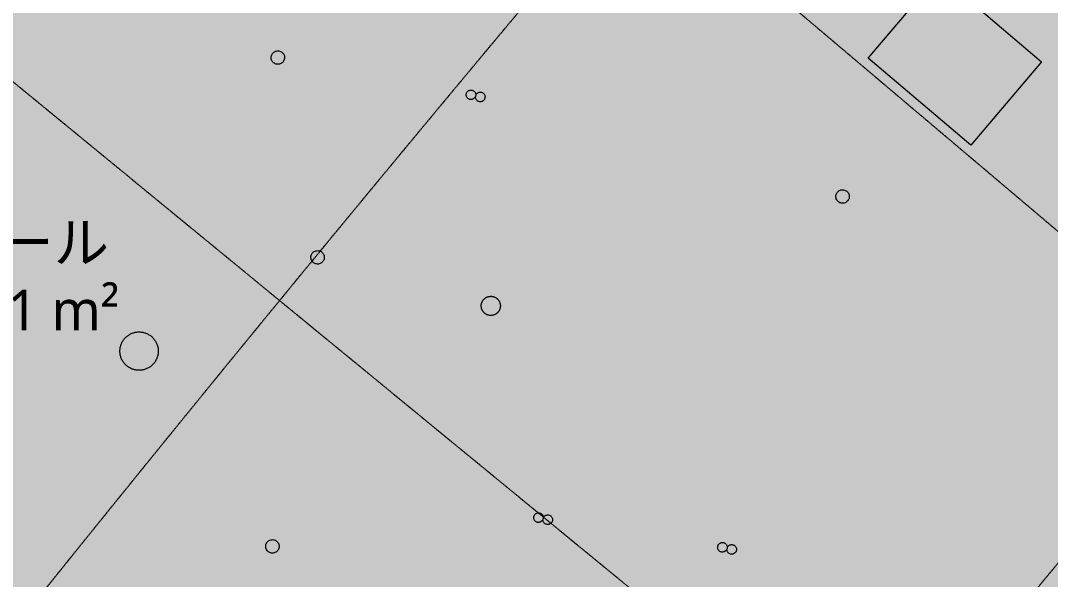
# Model space of a CAD drawing. Header units: millimetres. Extents: x -31757 to 121236, y -27283 to 63658.
# Drawn here: x 49188 to 54557, y 26884 to 29797 of the extents above; entities that cross this region are included whole.
import ezdxf

# ---------------------------------------------------------------- set-up
doc = ezdxf.new("R2010")
doc.units = ezdxf.units.MM
doc.linetypes.add('DASHDOT', pattern=[3.556, 2.54, -0.508, 0, -0.508])
for name, color, linetype, lineweight in [('02_切断（家具）', 8, 'Continuous', 18), ('06_部屋の色', 8, 'Continuous', 0), ('11_見えがかり（家具）', 8, 'Continuous', 9), ('40_通り芯', 1, 'DASHDOT', 9), ('60_部屋名・面積', 7, 'Continuous', 13), ('70_断面の位置', 6, 'DASHDOT', 9)]:
    doc.layers.add(name, color=color, linetype=linetype, lineweight=lineweight)
doc.styles.add('JP', font='NotoSansCJKjp-Regular.otf')

msp = doc.modelspace()

# ---------------------------------------------------------------- hatches: boundary and pattern name
at = {"layer": '02_切断（家具）'}
for points in [[(51681.2, 28281.9), (51680, 28280.2), (51678.6, 28278.4), (51677.2, 28276.7), (51675.8, 28275.1), (51674.3, 28273.6), (51672.6, 28272), (51671, 28270.7), (51669.3, 28269.3), (51667.5, 28268.1), (51665.6, 28266.8), (51663.8, 28265.8), (51661.8, 28264.7), (51659.9, 28263.9), (51657.8, 28263), (51655.8, 28262.3), (51653.7, 28261.5), (51651.6, 28261), (51649.5, 28260.5), (51647.4, 28260.1), (51645.2, 28259.8), (51643, 28259.7), (51640.8, 28259.5), (51638.7, 28259.5), (51636.5, 28259.6), (51634.3, 28259.8), (51632.1, 28260), (51630, 28260.4), (51627.8, 28260.9), (51625.8, 28261.4), (51623.6, 28262.1), (51621.7, 28262.8), (51619.6, 28263.6), (51617.7, 28264.6), (51615.7, 28265.5), (51613.8, 28266.6), (51611.9, 28267.8), (51610.2, 28269), (51608.4, 28270.3), (51606.8, 28271.7), (51605.1, 28273.2), (51603.6, 28274.7), (51602.1, 28276.3), (51600.7, 28278), (51599.3, 28279.7), (51598.1, 28281.5), (51596.9, 28283.4), (51595.8, 28285.2), (51594.8, 28287.2), (51593.9, 28289.1), (51593, 28291.2), (51592.3, 28293.2), (51591.6, 28295.3), (51591.1, 28297.3), (51590.5, 28299.5), (51590.2, 28301.6), (51589.8, 28303.8), (51589.7, 28305.9), (51589.5, 28308.2), (51589.6, 28310.3), (51589.6, 28312.5), (51589.8, 28314.7), (51590.1, 28316.9), (51590.5, 28319), (51590.9, 28321.2), (51591.5, 28323.2), (51592.1, 28325.3), (51592.9, 28327.3), (51593.7, 28329.4), (51594.6, 28331.3), (51595.6, 28333.3), (51596.7, 28335.2), (51597.8, 28337.1), (51599.1, 28338.8), (51600.4, 28340.6), (51601.8, 28342.2), (51603.2, 28343.9), (51604.8, 28345.4), (51606.4, 28346.9), (51608, 28348.3), (51609.8, 28349.7), (51611.5, 28350.9), (51613.4, 28352.1), (51615.3, 28353.1), (51617.2, 28354.2), (51619.2, 28355.1), (51621.2, 28356), (51623.2, 28356.7), (51625.3, 28357.4), (51627.4, 28357.9), (51629.5, 28358.5), (51631.7, 28358.8), (51633.9, 28359.2), (51636, 28359.3), (51638.2, 28359.5), (51640.3, 28359.4), (51642.6, 28359.4), (51644.7, 28359.2), (51646.9, 28358.9), (51649, 28358.5), (51651.2, 28358.1), (51653.2, 28357.5), (51655.4, 28356.9), (51657.4, 28356.1), (51659.5, 28355.3), (51661.4, 28354.4), (51663.4, 28353.4), (51665.2, 28352.3), (51667.1, 28351.2), (51668.8, 28349.9), (51670.6, 28348.6), (51672.3, 28347.2), (51673.9, 28345.7), (51675.4, 28344.2), (51677, 28342.6), (51678.3, 28341), (51679.7, 28339.2), (51680.9, 28337.4), (51682.1, 28335.6), (51683.2, 28333.7), (51684.3, 28331.8), (51685.1, 28329.8), (51686, 28327.8), (51686.7, 28325.8), (51687.5, 28323.7), (51688, 28321.6), (51688.5, 28319.4), (51688.8, 28317.3), (51689.2, 28315.1), (51689.3, 28313), (51689.5, 28310.8), (51689.5, 28308.7), (51689.4, 28306.4), (51689.2, 28304.3), (51689, 28302.1), (51688.6, 28300), (51688.1, 28297.8), (51687.5, 28295.8), (51686.9, 28293.6), (51686.2, 28291.6), (51685.4, 28289.5), (51684.4, 28287.6), (51683.5, 28285.6), (51682.4, 28283.8)], [(49889.1, 28018.5), (49886.5, 28014.9), (49883.9, 28011.5), (49881.1, 28008.1), (49878.2, 28004.9), (49875, 28001.8), (49871.9, 27998.8), (49868.5, 27996), (49865.2, 27993.3), (49861.5, 27990.9), (49857.9, 27988.4), (49854.1, 27986.3), (49850.3, 27984.2), (49846.3, 27982.4), (49842.3, 27980.7), (49838.2, 27979.2), (49834.1, 27977.8), (49829.8, 27976.8), (49825.6, 27975.7), (49821.3, 27975), (49817, 27974.4), (49812.6, 27974), (49808.3, 27973.7), (49803.9, 27973.8), (49799.6, 27973.9), (49795.2, 27974.4), (49790.9, 27974.8), (49786.6, 27975.7), (49782.3, 27976.5), (49778.1, 27977.7), (49774, 27978.9), (49769.8, 27980.5), (49765.8, 27982), (49761.8, 27983.9), (49758, 27985.8), (49754.2, 27988.1), (49750.5, 27990.3), (49746.9, 27992.9), (49743.4, 27995.4), (49740.1, 27998.3), (49736.8, 28001.2), (49733.8, 28004.4), (49730.8, 28007.4), (49728, 28010.9), (49725.3, 28014.2), (49722.8, 28017.9), (49720.4, 28021.5), (49718.3, 28025.3), (49716.2, 28029.1), (49714.4, 28033.1), (49712.6, 28037.1), (49711.2, 28041.2), (49709.8, 28045.3), (49708.7, 28049.6), (49707.7, 28053.8), (49707, 28058.1), (49706.3, 28062.4), (49706, 28066.8), (49705.7, 28071.1), (49705.8, 28075.5), (49705.9, 28079.8), (49706.3, 28084.2), (49706.8, 28088.5), (49707.6, 28092.8), (49708.4, 28097.1), (49709.7, 28101.3), (49710.9, 28105.4), (49712.4, 28109.6), (49714, 28113.6), (49715.9, 28117.6), (49717.8, 28121.4), (49720.1, 28125.2), (49722.3, 28128.9), (49724.9, 28132.5), (49727.4, 28136), (49730.3, 28139.3), (49733.1, 28142.5), (49736.3, 28145.6), (49739.4, 28148.6), (49742.9, 28151.4), (49746.2, 28154.1), (49749.9, 28156.6), (49753.4, 28159), (49757.3, 28161.1), (49761.1, 28163.2), (49765.1, 28165), (49769, 28166.8), (49773.2, 28168.2), (49777.3, 28169.6), (49781.6, 28170.7), (49785.7, 28171.7), (49790.1, 28172.4), (49794.4, 28173.1), (49798.8, 28173.4), (49803.1, 28173.7), (49807.5, 28173.6), (49811.8, 28173.5), (49816.2, 28173.1), (49820.5, 28172.6), (49824.8, 28171.8), (49829, 28170.9), (49833.3, 28169.7), (49837.4, 28168.5), (49841.5, 28167), (49845.6, 28165.4), (49849.5, 28163.5), (49853.4, 28161.6), (49857.2, 28159.3), (49860.9, 28157.1), (49864.5, 28154.5), (49867.9, 28152), (49871.3, 28149.1), (49874.5, 28146.2), (49877.6, 28143.1), (49880.6, 28140), (49883.4, 28136.5), (49886.1, 28133.2), (49888.5, 28129.5), (49890.9, 28126), (49893.1, 28122.1), (49895.2, 28118.3), (49897, 28114.3), (49898.7, 28110.4), (49900.2, 28106.2), (49901.6, 28102.1), (49902.6, 28097.8), (49903.7, 28093.6), (49904.4, 28089.3), (49905, 28085), (49905.4, 28080.6), (49905.7, 28076.3), (49905.6, 28071.9), (49905.5, 28067.6), (49905, 28063.2), (49904.6, 28058.9), (49903.7, 28054.6), (49902.9, 28050.4), (49901.7, 28046.1), (49900.5, 28042), (49898.9, 28037.9), (49897.4, 28033.8), (49895.5, 28029.9), (49893.6, 28026), (49891.3, 28022.2)]]:
    msp.add_hatch(color=8, dxfattribs=at).paths.add_polyline_path(points)
at = {"layer": '06_部屋の色', "true_color": 0xe9dfcf}
for points in [[(46196.9, 35933.7), (48080.6, 38129.2), (58385.3, 29156), (57472.7, 28092.3), (57499.3, 28069.5), (56586.8, 27006.1), (56560.1, 27028.7), (46342.1, 35666.8), (46413.7, 35750.3)], [(44203.4, 33542.8), (46118.8, 35842.5), (46335.7, 35659.1), (46342.1, 35666.8), (56560.1, 27028.7), (55663.2, 25951.8), (55690.1, 25929.4), (54793.3, 24852.8)], [(43917.8, 27824.3), (43895.6, 27877), (43874.8, 27931.4), (43855, 27987.2), (43836, 28044.1), (43817.7, 28101.7), (43799.7, 28159.8), (43781.9, 28218.1), (43764, 28276.2), (43745.7, 28334), (43726.9, 28391), (43707.3, 28447), (43686.6, 28501.6), (43664.7, 28554.7), (43643.1, 28608.2), (43623.4, 28664.1), (43605.1, 28721.8), (43587.9, 28780.8), (43571.3, 28840.7), (43554.9, 28900.8), (43538.3, 28960.7), (43521.1, 29019.7), (43502.9, 29077.5), (43483.2, 29133.4), (43461.6, 29186.9), (43437.8, 29237.5), (43411.3, 29284.7), (43381.6, 29327.9), (43348.4, 29366.7), (43311.3, 29400.4), (43272.1, 29431.3), (43232.9, 29462.3), (43229.8, 29464.7), (43333.3, 29595.7), (43625.3, 29963.9), (43722.5, 30085.9), (43918.2, 30331.4), (44212, 30698.3), (44506.6, 31064.4), (44802.1, 31429.9), (45098.4, 31794.7), (45395.5, 32158.8), (45594.6, 32401.6), (45693.5, 32522.2), (45992.3, 32884.9), (46292, 33247), (46592.5, 33608.3), (46893.8, 33968.9), (47195.9, 34328.9), (47498.9, 34688.1), (55441.2, 27973.9), (55153.7, 27633.1), (54867, 27291.5), (54581.1, 26949.3), (54295.9, 26606.4), (54011.6, 26262.9), (53728.1, 25918.7), (53637.4, 25808.2), (53634.2, 25804.3), (53445.3, 25573.9), (53163.4, 25228.4), (52882.2, 24882.3), (52601.9, 24535.5), (52322.3, 24188.1), (52043.6, 23840), (51857.9, 23607), (51765.6, 23491.3), (51488.5, 23141.9), (51212.2, 22791.9), (50973, 22487.4), (50940.2, 22518.9), (50903.7, 22553.3), (50866.7, 22587.2), (50829.1, 22620.3), (50753.2, 22685.5), (50715.2, 22718.1), (50677.2, 22750.7), (50639.1, 22783.2), (50601, 22815.5), (50562.7, 22847.7), (50524.3, 22879.7), (50485.7, 22911.5), (50446.9, 22943.1), (50407.9, 22974.4), (50368.7, 23005.5), (50328.3, 23035), (50286, 23062.1), (50242, 23087), (50196.6, 23110.1), (50150, 23131.7), (50102.4, 23152), (50054.1, 23171.4), (50005.3, 23190.2), (49956.2, 23208.7), (49907.1, 23227.2), (49858.3, 23245.9), (49810, 23265.3), (49762.3, 23285.6), (49715.7, 23307.1), (49670.2, 23330.2), (49626.2, 23355.1), (49583.8, 23382.1), (49543.4, 23411.6), (49505.7, 23444.5), (49471.1, 23481.4), (49439.2, 23521.7), (49409.6, 23565), (49381.9, 23610.7), (49355.8, 23658.5), (49330.9, 23707.7), (49306.7, 23757.9), (49259.3, 23859.4), (49235.2, 23909.8), (49210.4, 23959.2), (49184.5, 24007.1), (49157.1, 24053.1), (49129.3, 24098.7), (49102.3, 24145.4), (49076.1, 24193), (49050.3, 24241.1), (49024.7, 24289.5), (48999.1, 24337.9), (48973.3, 24386), (48947.1, 24433.5), (48920.1, 24480.1), (48892.2, 24525.6), (48863.2, 24569.7), (48832.9, 24612), (48800.9, 24652.2), (48767.2, 24690.2), (48731.4, 24725.6), (48693.3, 24758.1), (48652.8, 24787.5), (48610.1, 24814.1), (48565.4, 24838.1), (48518.9, 24859.8), (48470.7, 24879.4), (48421.2, 24897.2), (48370.4, 24913.5), (48318.6, 24928.5), (48266, 24942.5), (48212.8, 24955.7), (48159.3, 24968.4), (48105.5, 24980.9), (48051.7, 24993.3), (47998.2, 25006.1), (47945.1, 25019.4), (47892.6, 25033.5), (47841, 25048.7), (47790.4, 25065.2), (47739.8, 25081.8), (47688.3, 25097.1), (47636, 25111.4), (47583.1, 25125.1), (47529.9, 25138.3), (47476.6, 25151.3), (47423.4, 25164.4), (47370.5, 25178), (47318, 25192.2), (47266.3, 25207.3), (47215.6, 25223.6), (47166, 25241.4), (47117.8, 25260.9), (47071.2, 25282.5), (47026.4, 25306.4), (46983.6, 25332.8), (46943, 25362.1), (46904.9, 25394.5), (46869.1, 25429.9), (46835.4, 25467.9), (46803.5, 25508.3), (46773.2, 25550.7), (46744.2, 25594.8), (46716.3, 25640.3), (46689.3, 25686.8), (46662.8, 25734), (46636.7, 25781.7), (46610.6, 25829.5), (46584.4, 25877.1), (46557.7, 25924.1), (46530.4, 25970.2), (46502.1, 26015.1), (46472.6, 26058.6), (46441.7, 26100.2), (46409.1, 26139.6), (46374.5, 26176.6), (46338.9, 26212.2), (46303.2, 26247.6), (46267.4, 26283), (46231.5, 26318.3), (46195.5, 26353.4), (46159.3, 26388.3), (46123.1, 26423.1), (46086.6, 26457.6), (46049.9, 26491.9), (46013.1, 26525.9), (45976, 26559.6), (45938.7, 26593.1), (45901.1, 26626.2), (45863.2, 26658.9), (45825.1, 26691.3), (45786.6, 26723.3), (45747.8, 26754.8), (45708.7, 26785.9), (45667.5, 26814.4), (45622.7, 26838.4), (45575, 26858.5), (45524.6, 26875.3), (45472.1, 26889.4), (45418, 26901.4), (45362.7, 26911.9), (45306.6, 26921.4), (45250.2, 26930.5), (45194, 26939.9), (45138.4, 26950), (45083.9, 26961.6), (45031, 26975.2), (44980.1, 26991.3), (44931.7, 27010.6), (44886.3, 27033.7), (44842.5, 27058.9), (44798.9, 27084.3), (44755.3, 27109.8), (44711.9, 27135.5), (44668.7, 27161.4), (44625.7, 27187.5), (44582.8, 27213.9), (44540.2, 27240.5), (44497.7, 27267.5), (44455.6, 27294.7), (44413.7, 27322.3), (44372, 27350.2), (44330.7, 27378.6), (44289.7, 27407.3), (44249, 27436.4), (44208.7, 27466), (44168.7, 27496.1), (44129.1, 27526.6), (44091.3, 27559.4), (44056.4, 27595.9), (44024.2, 27635.9), (43994.5, 27679), (43967, 27725), (43941.5, 27773.5)], [(53004.1, 22695.2), (42315.5, 31207.6), (44203.4, 33542.8), (54766.2, 24875), (53885.2, 23785.1), (53912.4, 23763.1), (53031.5, 22673.4)], [(55690.1, 25929.4), (54793.3, 24852.8), (53633.7, 25804.3), (55441.3, 27974.5), (56560.1, 27028.7), (55663.2, 25951.8)]]:
    msp.add_hatch(color=8, dxfattribs=at).paths.add_polyline_path(points)
at = {"layer": '06_部屋の色', "true_color": 0xd9d3ec}
msp.add_hatch(color=8, dxfattribs=at).paths.add_polyline_path([(56357, 29049.6), (55898.2, 28512.9), (55441.3, 27974.5), (49561, 32945.6), (50036.1, 33505.5), (50513.2, 34063.6), (50992.3, 34620), (51473.5, 35174.6), (57280.5, 30118), (56817.7, 29584.7)])

# ---------------------------------------------------------------- linework, layer by layer
at = {"layer": '02_切断（家具）'}
for points in [[(51681.2, 28281.9), (51680, 28280.2), (51678.6, 28278.4), (51677.2, 28276.7), (51675.8, 28275.1), (51674.3, 28273.6), (51672.6, 28272), (51671, 28270.7), (51669.3, 28269.3), (51667.5, 28268.1), (51665.6, 28266.8), (51663.8, 28265.8), (51661.8, 28264.7), (51659.9, 28263.9), (51657.8, 28263), (51655.8, 28262.3), (51653.7, 28261.5), (51651.6, 28261), (51649.5, 28260.5), (51647.4, 28260.1), (51645.2, 28259.8), (51643, 28259.7), (51640.8, 28259.5), (51638.7, 28259.5), (51636.5, 28259.6), (51634.3, 28259.8), (51632.1, 28260), (51630, 28260.4), (51627.8, 28260.9), (51625.8, 28261.4), (51623.6, 28262.1), (51621.7, 28262.8), (51619.6, 28263.6), (51617.7, 28264.6), (51615.7, 28265.5), (51613.8, 28266.6), (51611.9, 28267.8), (51610.2, 28269), (51608.4, 28270.3), (51606.8, 28271.7), (51605.1, 28273.2), (51603.6, 28274.7), (51602.1, 28276.3), (51600.7, 28278), (51599.3, 28279.7), (51598.1, 28281.5), (51596.9, 28283.4), (51595.8, 28285.2), (51594.8, 28287.2), (51593.9, 28289.1), (51593, 28291.2), (51592.3, 28293.2), (51591.6, 28295.3), (51591.1, 28297.3), (51590.5, 28299.5), (51590.2, 28301.6), (51589.8, 28303.8), (51589.7, 28305.9), (51589.5, 28308.2), (51589.6, 28310.3), (51589.6, 28312.5), (51589.8, 28314.7), (51590.1, 28316.9), (51590.5, 28319), (51590.9, 28321.2), (51591.5, 28323.2), (51592.1, 28325.3), (51592.9, 28327.3), (51593.7, 28329.4), (51594.6, 28331.3), (51595.6, 28333.3), (51596.7, 28335.2), (51597.8, 28337.1), (51599.1, 28338.8), (51600.4, 28340.6), (51601.8, 28342.2), (51603.2, 28343.9), (51604.8, 28345.4), (51606.4, 28346.9), (51608, 28348.3), (51609.8, 28349.7), (51611.5, 28350.9), (51613.4, 28352.1), (51615.3, 28353.1), (51617.2, 28354.2), (51619.2, 28355.1), (51621.2, 28356), (51623.2, 28356.7), (51625.3, 28357.4), (51627.4, 28357.9), (51629.5, 28358.5), (51631.7, 28358.8), (51633.9, 28359.2), (51636, 28359.3), (51638.2, 28359.5), (51640.3, 28359.4), (51642.6, 28359.4), (51644.7, 28359.2), (51646.9, 28358.9), (51649, 28358.5), (51651.2, 28358.1), (51653.2, 28357.5), (51655.4, 28356.9), (51657.4, 28356.1), (51659.5, 28355.3), (51661.4, 28354.4), (51663.4, 28353.4), (51665.2, 28352.3), (51667.1, 28351.2), (51668.8, 28349.9), (51670.6, 28348.6), (51672.3, 28347.2), (51673.9, 28345.7), (51675.4, 28344.2), (51677, 28342.6), (51678.3, 28341), (51679.7, 28339.2), (51680.9, 28337.4), (51682.1, 28335.6), (51683.2, 28333.7), (51684.3, 28331.8), (51685.1, 28329.8), (51686, 28327.8), (51686.7, 28325.8), (51687.5, 28323.7), (51688, 28321.6), (51688.5, 28319.4), (51688.8, 28317.3), (51689.2, 28315.1), (51689.3, 28313), (51689.5, 28310.8), (51689.5, 28308.7), (51689.4, 28306.4), (51689.2, 28304.3), (51689, 28302.1), (51688.6, 28300), (51688.1, 28297.8), (51687.5, 28295.8), (51686.9, 28293.6), (51686.2, 28291.6), (51685.4, 28289.5), (51684.4, 28287.6), (51683.5, 28285.6), (51682.4, 28283.8), (51681.2, 28281.9)], [(49889.1, 28018.5), (49886.5, 28014.9), (49883.9, 28011.5), (49881.1, 28008.1), (49878.2, 28004.9), (49875, 28001.8), (49871.9, 27998.8), (49868.5, 27996), (49865.2, 27993.3), (49861.5, 27990.9), (49857.9, 27988.4), (49854.1, 27986.3), (49850.3, 27984.2), (49846.3, 27982.4), (49842.3, 27980.7), (49838.2, 27979.2), (49834.1, 27977.8), (49829.8, 27976.8), (49825.6, 27975.7), (49821.3, 27975), (49817, 27974.4), (49812.6, 27974), (49808.3, 27973.7), (49803.9, 27973.8), (49799.6, 27973.9), (49795.2, 27974.4), (49790.9, 27974.8), (49786.6, 27975.7), (49782.3, 27976.5), (49778.1, 27977.7), (49774, 27978.9), (49769.8, 27980.5), (49765.8, 27982), (49761.8, 27983.9), (49758, 27985.8), (49754.2, 27988.1), (49750.5, 27990.3), (49746.9, 27992.9), (49743.4, 27995.4), (49740.1, 27998.3), (49736.8, 28001.2), (49733.8, 28004.4), (49730.8, 28007.4), (49728, 28010.9), (49725.3, 28014.2), (49722.8, 28017.9), (49720.4, 28021.5), (49718.3, 28025.3), (49716.2, 28029.1), (49714.4, 28033.1), (49712.6, 28037.1), (49711.2, 28041.2), (49709.8, 28045.3), (49708.7, 28049.6), (49707.7, 28053.8), (49707, 28058.1), (49706.3, 28062.4), (49706, 28066.8), (49705.7, 28071.1), (49705.8, 28075.5), (49705.9, 28079.8), (49706.3, 28084.2), (49706.8, 28088.5), (49707.6, 28092.8), (49708.4, 28097.1), (49709.7, 28101.3), (49710.9, 28105.4), (49712.4, 28109.6), (49714, 28113.6), (49715.9, 28117.6), (49717.8, 28121.4), (49720.1, 28125.2), (49722.3, 28128.9), (49724.9, 28132.5), (49727.4, 28136), (49730.3, 28139.3), (49733.1, 28142.5), (49736.3, 28145.6), (49739.4, 28148.6), (49742.9, 28151.4), (49746.2, 28154.1), (49749.9, 28156.6), (49753.4, 28159), (49757.3, 28161.1), (49761.1, 28163.2), (49765.1, 28165), (49769, 28166.8), (49773.2, 28168.2), (49777.3, 28169.6), (49781.6, 28170.7), (49785.7, 28171.7), (49790.1, 28172.4), (49794.4, 28173.1), (49798.8, 28173.4), (49803.1, 28173.7), (49807.5, 28173.6), (49811.8, 28173.5), (49816.2, 28173.1), (49820.5, 28172.6), (49824.8, 28171.8), (49829, 28170.9), (49833.3, 28169.7), (49837.4, 28168.5), (49841.5, 28167), (49845.6, 28165.4), (49849.5, 28163.5), (49853.4, 28161.6), (49857.2, 28159.3), (49860.9, 28157.1), (49864.5, 28154.5), (49867.9, 28152), (49871.3, 28149.1), (49874.5, 28146.2), (49877.6, 28143.1), (49880.6, 28140), (49883.4, 28136.5), (49886.1, 28133.2), (49888.5, 28129.5), (49890.9, 28126), (49893.1, 28122.1), (49895.2, 28118.3), (49897, 28114.3), (49898.7, 28110.4), (49900.2, 28106.2), (49901.6, 28102.1), (49902.6, 28097.8), (49903.7, 28093.6), (49904.4, 28089.3), (49905, 28085), (49905.4, 28080.6), (49905.7, 28076.3), (49905.6, 28071.9), (49905.5, 28067.6), (49905, 28063.2), (49904.6, 28058.9), (49903.7, 28054.6), (49902.9, 28050.4), (49901.7, 28046.1), (49900.5, 28042), (49898.9, 28037.9), (49897.4, 28033.8), (49895.5, 28029.9), (49893.6, 28026), (49891.3, 28022.2), (49889.1, 28018.5)]]:
    msp.add_lwpolyline(points, dxfattribs=at)
at = {"layer": '11_見えがかり（家具）'}
for points in [[(53607.2, 29599.9), (53977.3, 30036.1), (54510.4, 29582.5), (54141.7, 29147.8), (53607.2, 29599.9)], [(50499, 29622), (50501.7, 29625.8), (50504.7, 29629.1), (50508.2, 29632.1), (50512.1, 29634.6), (50516.2, 29636.5), (50520.6, 29637.9), (50525.1, 29638.7), (50529.7, 29639), (50534.2, 29638.6), (50538.7, 29637.6), (50543, 29636.1), (50547.1, 29634), (50550.8, 29631.4), (50554.2, 29628.3), (50557.2, 29624.8), (50559.7, 29620.9), (50561.6, 29616.8), (50563, 29612.4), (50563.8, 29607.9), (50564, 29603.4), (50563.7, 29598.8), (50562.7, 29594.3), (50561.1, 29590), (50559, 29585.9), (50556.4, 29582.2), (50553.4, 29578.8), (50549.9, 29575.8), (50546, 29573.4), (50541.9, 29571.4), (50537.5, 29570), (50533, 29569.2), (50528.4, 29569), (50523.9, 29569.4), (50519.4, 29570.3), (50515.1, 29571.9), (50511, 29574), (50507.3, 29576.6), (50503.9, 29579.7), (50500.9, 29583.2), (50498.4, 29587), (50496.5, 29591.1), (50495.1, 29595.5), (50494.3, 29600), (50494.1, 29604.6), (50494.4, 29609.1), (50495.4, 29613.6), (50497, 29617.9), (50499, 29622)], [(51512.2, 29416.7), (51513.3, 29419.8), (51514.8, 29422.7), (51516.6, 29425.3), (51518.8, 29427.8), (51521.3, 29429.9), (51524.1, 29431.6), (51527, 29433), (51530.2, 29434), (51533.4, 29434.6), (51536.6, 29434.8), (51539.9, 29434.5), (51543.1, 29433.8), (51546.2, 29432.7), (51549.1, 29431.2), (51551.8, 29429.3), (51554.2, 29427.1), (51556.3, 29424.7), (51558.1, 29421.9), (51559.5, 29418.9), (51560.5, 29415.8), (51561.1, 29412.6), (51561.2, 29409.3), (51560.9, 29406.1), (51560.2, 29402.9), (51559.1, 29399.8), (51557.6, 29396.9), (51555.8, 29394.2), (51551.1, 29389.7), (51545.4, 29386.5), (51542.3, 29385.5), (51539, 29384.9), (51535.8, 29384.8), (51532.5, 29385.1), (51529.3, 29385.8), (51526.2, 29386.9), (51523.3, 29388.4), (51520.6, 29390.2), (51518.2, 29392.4), (51516.1, 29394.9), (51514.3, 29397.7), (51513, 29400.6), (51512, 29403.7), (51511.4, 29407), (51511.2, 29410.2), (51511.5, 29413.5), (51512.2, 29416.7)], [(51563.1, 29411.6), (51565, 29414.3), (51567.2, 29416.7), (51569.6, 29418.8), (51572.4, 29420.6), (51575.4, 29422), (51578.5, 29423), (51581.7, 29423.5), (51585, 29423.7), (51588.2, 29423.4), (51591.4, 29422.7), (51594.5, 29421.6), (51597.4, 29420.1), (51600.1, 29418.3), (51602.5, 29416.1), (51604.6, 29413.6), (51606.4, 29410.8), (51607.8, 29407.9), (51608.8, 29404.8), (51609.4, 29401.5), (51609.5, 29398.3), (51609.2, 29395), (51608.5, 29391.8), (51607.4, 29388.7), (51605.9, 29385.8), (51604.1, 29383.1), (51599.4, 29378.6), (51593.7, 29375.4), (51590.6, 29374.4), (51587.3, 29373.9), (51584.1, 29373.7), (51580.8, 29374), (51577.6, 29374.7), (51574.5, 29375.8), (51571.6, 29377.3), (51569, 29379.1), (51566.5, 29381.3), (51564.4, 29383.8), (51562.7, 29386.6), (51561.3, 29389.5), (51560.3, 29392.7), (51559.7, 29395.9), (51559.7, 29396.4)], [(53443.7, 28897.7), (53446.3, 28901.4), (53449.4, 28904.8), (53452.9, 28907.8), (53456.7, 28910.2), (53460.8, 28912.2), (53465.2, 28913.6), (53469.7, 28914.4), (53474.3, 28914.6), (53478.8, 28914.2), (53483.3, 28913.3), (53487.6, 28911.7), (53491.7, 28909.6), (53495.5, 28907), (53498.9, 28903.9), (53501.8, 28900.5), (53504.3, 28896.6), (53506.2, 28892.5), (53507.6, 28888.1), (53508.5, 28883.6), (53508.7, 28879), (53508.3, 28874.5), (53507.3, 28870), (53505.8, 28865.7), (53503.7, 28861.6), (53501.1, 28857.8), (53498, 28854.5), (53494.5, 28851.5), (53490.6, 28849), (53486.5, 28847.1), (53482.1, 28845.7), (53477.6, 28844.9), (53473.1, 28844.6), (53468.5, 28845), (53464, 28846), (53459.7, 28847.5), (53455.6, 28849.6), (53451.9, 28852.2), (53448.5, 28855.3), (53445.5, 28858.8), (53443.1, 28862.7), (53441.1, 28866.8), (53439.7, 28871.2), (53438.9, 28875.7), (53438.7, 28880.2), (53439.1, 28884.8), (53440, 28889.3), (53441.6, 28893.6), (53443.7, 28897.7)], [(50706.3, 28580.6), (50708.9, 28584.3), (50712, 28587.7), (50715.5, 28590.7), (50719.3, 28593.2), (50723.5, 28595.1), (50727.8, 28596.5), (50732.3, 28597.3), (50736.9, 28597.5), (50741.5, 28597.2), (50746, 28596.2), (50750.3, 28594.7), (50754.3, 28592.6), (50758.1, 28589.9), (50761.5, 28586.9), (50764.4, 28583.4), (50766.9, 28579.5), (50768.9, 28575.4), (50770.3, 28571), (50771.1, 28566.5), (50771.3, 28561.9), (50770.9, 28557.4), (50770, 28552.9), (50768.4, 28548.6), (50766.3, 28544.5), (50763.7, 28540.8), (50760.6, 28537.4), (50757.1, 28534.4), (50753.3, 28531.9), (50749.1, 28530), (50744.8, 28528.6), (50740.3, 28527.8), (50735.7, 28527.6), (50731.1, 28527.9), (50726.7, 28528.9), (50722.4, 28530.5), (50718.3, 28532.6), (50714.5, 28535.2), (50711.1, 28538.2), (50708.2, 28541.7), (50705.7, 28545.6), (50703.7, 28549.7), (50702.3, 28554.1), (50701.5, 28558.6), (50701.3, 28563.2), (50701.7, 28567.7), (50702.7, 28572.2), (50704.2, 28576.5), (50706.3, 28580.6)], [(51864.1, 27212.8), (51865.2, 27215.8), (51866.7, 27218.8), (51868.6, 27221.4), (51870.8, 27223.9), (51873.3, 27226), (51876, 27227.7), (51879, 27229.1), (51882.1, 27230.1), (51885.3, 27230.7), (51888.6, 27230.9), (51891.9, 27230.6), (51895.1, 27229.9), (51898.1, 27228.8), (51901, 27227.3), (51903.7, 27225.4), (51906.1, 27223.2), (51908.3, 27220.7), (51910, 27218), (51911.4, 27215), (51912.4, 27211.9), (51913, 27208.7), (51913.2, 27205.4), (51912.9, 27202.2), (51912.2, 27199), (51911.1, 27195.9), (51909.6, 27193), (51907.7, 27190.3), (51903, 27185.8), (51897.3, 27182.6), (51894.2, 27181.6), (51891, 27181), (51887.7, 27180.9), (51884.5, 27181.2), (51881.3, 27181.8), (51878.2, 27183), (51875.3, 27184.4), (51872.6, 27186.3), (51870.2, 27188.5), (51868.1, 27191), (51866.3, 27193.8), (51864.9, 27196.7), (51863.9, 27199.8), (51863.3, 27203), (51863.2, 27206.3), (51863.4, 27209.6), (51864.1, 27212.8)], [(51915, 27207.9), (51916.9, 27210.5), (51919.1, 27212.9), (51921.6, 27215), (51924.3, 27216.8), (51927.3, 27218.2), (51930.4, 27219.2), (51933.6, 27219.8), (51936.9, 27219.9), (51940.1, 27219.7), (51943.3, 27219), (51946.4, 27217.9), (51949.3, 27216.4), (51952, 27214.5), (51954.4, 27212.3), (51956.5, 27209.8), (51958.3, 27207.1), (51959.7, 27204.1), (51960.7, 27201), (51961.3, 27197.8), (51961.4, 27194.5), (51961.2, 27191.2), (51960.5, 27188), (51959.4, 27185), (51957.9, 27182.1), (51956, 27179.4), (51951.3, 27174.8), (51945.6, 27171.7), (51942.5, 27170.7), (51939.3, 27170.1), (51936, 27169.9), (51932.8, 27170.2), (51929.6, 27170.9), (51926.5, 27172), (51923.6, 27173.5), (51920.9, 27175.4), (51918.5, 27177.6), (51916.4, 27180.1), (51914.6, 27182.8), (51913.2, 27185.8), (51912.2, 27188.9), (51911.6, 27192.1), (51911.6, 27192.5)], [(50471, 27074), (50473.6, 27077.8), (50476.7, 27081.2), (50480.2, 27084.2), (50484, 27086.6), (50488.2, 27088.6), (50492.5, 27090), (50497.1, 27090.8), (50501.6, 27091), (50506.2, 27090.6), (50510.7, 27089.7), (50515, 27088.1), (50519, 27086), (50522.8, 27083.4), (50526.2, 27080.3), (50529.2, 27076.8), (50531.6, 27073), (50533.6, 27068.8), (50535, 27064.5), (50535.8, 27060), (50536, 27055.4), (50535.6, 27050.8), (50534.7, 27046.4), (50533.1, 27042.1), (50531, 27038), (50528.4, 27034.2), (50525.3, 27030.8), (50521.8, 27027.9), (50518, 27025.4), (50513.8, 27023.5), (50509.5, 27022.1), (50505, 27021.2), (50500.4, 27021), (50495.8, 27021.4), (50491.4, 27022.4), (50487.1, 27023.9), (50483, 27026), (50479.2, 27028.6), (50475.8, 27031.7), (50472.9, 27035.2), (50470.4, 27039), (50468.5, 27043.2), (50467.1, 27047.6), (50466.2, 27052.1), (50466, 27056.6), (50466.4, 27061.2), (50467.4, 27065.7), (50468.9, 27070), (50471, 27074)], [(52823.3, 27058), (52824.4, 27061.1), (52825.9, 27064), (52827.8, 27066.7), (52830, 27069.1), (52832.5, 27071.2), (52835.2, 27073), (52838.2, 27074.4), (52841.3, 27075.4), (52844.5, 27076), (52847.8, 27076.1), (52851, 27075.9), (52854.2, 27075.2), (52857.3, 27074.1), (52860.2, 27072.6), (52862.9, 27070.7), (52865.3, 27068.5), (52867.4, 27066), (52869.2, 27063.3), (52870.6, 27060.3), (52871.6, 27057.2), (52872.2, 27054), (52872.3, 27050.7), (52872.1, 27047.4), (52871.4, 27044.2), (52870.3, 27041.2), (52868.8, 27038.3), (52866.9, 27035.6), (52862.2, 27031), (52856.5, 27027.9), (52853.4, 27026.9), (52850.2, 27026.3), (52846.9, 27026.1), (52843.7, 27026.4), (52840.5, 27027.1), (52837.4, 27028.2), (52834.5, 27029.7), (52831.8, 27031.6), (52829.4, 27033.8), (52827.3, 27036.3), (52825.5, 27039), (52824.1, 27042), (52823.1, 27045.1), (52822.5, 27048.3), (52822.4, 27051.6), (52822.6, 27054.8), (52823.3, 27058)], [(52874.2, 27053.1), (52875.9, 27055.6), (52878.1, 27058), (52880.6, 27060.1), (52883.4, 27061.9), (52886.3, 27063.3), (52889.5, 27064.3), (52892.7, 27064.9), (52895.9, 27065), (52899.2, 27064.8), (52902.4, 27064.1), (52905.5, 27063), (52908.4, 27061.5), (52911.1, 27059.6), (52913.5, 27057.4), (52915.6, 27054.9), (52917.4, 27052.2), (52918.8, 27049.2), (52919.8, 27046.1), (52920.4, 27042.9), (52920.5, 27039.6), (52920.2, 27036.3), (52919.5, 27033.1), (52918.4, 27030.1), (52916.9, 27027.2), (52915.1, 27024.5), (52910.4, 27019.9), (52904.7, 27016.8), (52901.6, 27015.8), (52898.3, 27015.2), (52895.1, 27015), (52891.8, 27015.3), (52888.6, 27016), (52885.5, 27017.1), (52882.6, 27018.6), (52879.9, 27020.5), (52877.5, 27022.7), (52875.4, 27025.2), (52873.6, 27027.9), (52872.3, 27030.9), (52871.3, 27034), (52870.7, 27037.2), (52870.7, 27037.5)]]:
    msp.add_lwpolyline(points, dxfattribs=at)
at = {"layer": '40_通り芯'}
for points in [[(59111.7, 24880.8), (44296.8, 37406)], [(57341.1, 22755.1), (42343.8, 35061.1)], [(54379.4, 26706.9), (54683.1, 27071.7), (54987.8, 27435.7), (55293.4, 27798.9), (55599.9, 28161.4), (55907.2, 28523.2), (56215.5, 28884.1), (56524.6, 29244.4), (56834.7, 29603.8), (57145.6, 29962.5), (57457.4, 30320.5), (57770, 30677.6), (58083.6, 31034), (58398, 31389.6), (58713.3, 31744.5), (59029.5, 32098.6), (59346.5, 32451.9), (59664.4, 32804.4), (59983.2, 33156.1), (60302.8, 33507), (60623.3, 33857.2), (60944.6, 34206.6), (61266.9, 34555.1), (61589.9, 34902.9)]]:
    msp.add_lwpolyline(points, dxfattribs=at)
at = {"layer": '70_断面の位置'}
msp.add_lwpolyline([(49272.8, 26778.9), (49465.6, 27018.5), (49658.9, 27257.8), (49852.5, 27496.9), (50046.5, 27735.6), (50240.9, 27974), (50435.6, 28212.1), (50630.8, 28449.9), (50826.2, 28687.4), (51022.1, 28924.6), (51218.3, 29161.5), (51414.9, 29398.1), (51611.9, 29634.4), (51809.2, 29870.3)], dxfattribs=at)

# ---------------------------------------------------------------- texts
at = {"layer": '60_部屋名・面積', "insert": (49216.2, 28461.9), "char_height": 211.68, "attachment_point": 5, "style": 'JP'}
msp.add_mtext('ホール\\P75.1 m²', dxfattribs=at)

doc.saveas('drawing.dxf')
